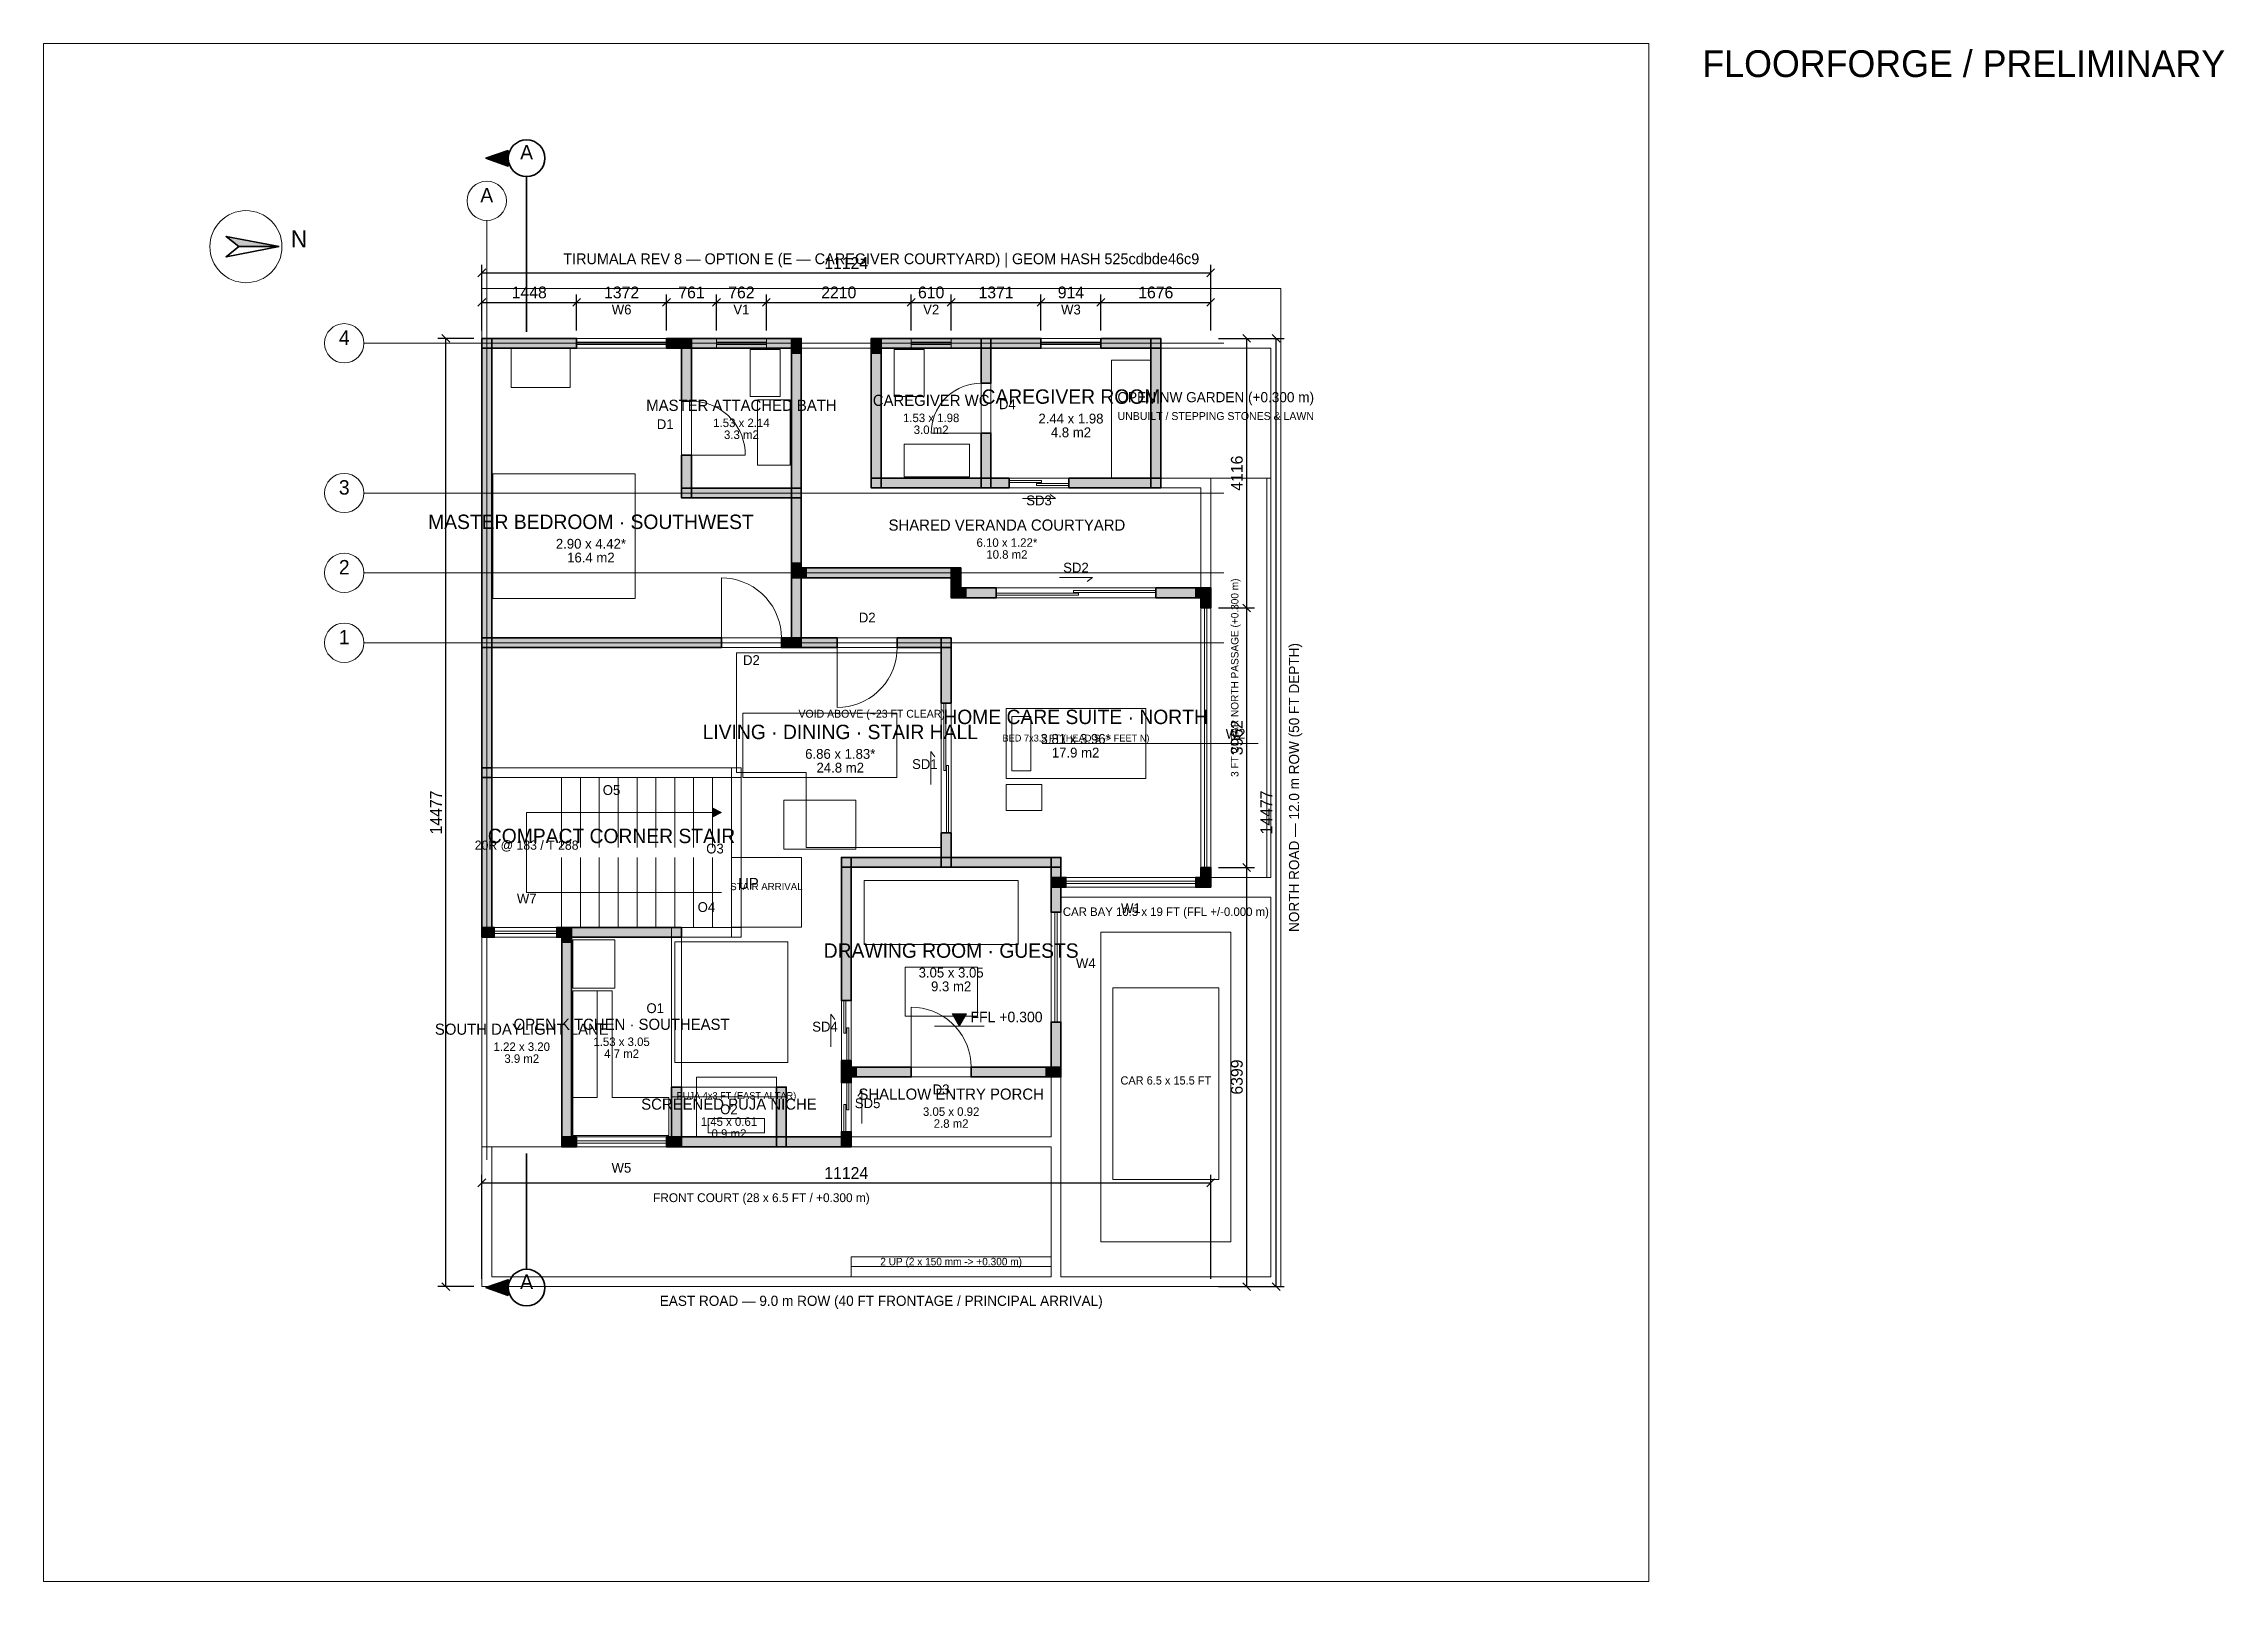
# Paper-space layout 'GROUND' of a CAD drawing. Header units: millimetres. Extents: x 20 to 346, y 30 to 260.
# The model-space entities are those that its viewports show. They can reach past a viewport. Long polylines and large blocks are cut down to what shows.
import ezdxf
from ezdxf.enums import TextEntityAlignment as Align

# ---------------------------------------------------------------- set-up
doc = ezdxf.new("R2010")
doc.units = ezdxf.units.MM
for name, color, linetype, lineweight in [('A-ANNO', 7, 'Continuous', 18), ('A-DIMS', 7, 'Continuous', 13), ('A-DOOR', 3, 'Continuous', 18), ('A-FLOR', 8, 'Continuous', 13), ('A-FURN', 8, 'Continuous', 13), ('A-GRID', 8, 'Continuous', 13), ('A-LAND', 3, 'Continuous', 13), ('A-LEVL', 7, 'Continuous', 13), ('A-SECT', 1, 'Continuous', 35), ('A-SITE', 8, 'Continuous', 18), ('A-STAIR', 7, 'Continuous', 18), ('A-TAGS', 1, 'Continuous', 13), ('A-WALL', 7, 'Continuous', 35), ('A-WIND', 4, 'Continuous', 18)]:
    doc.layers.add(name, color=color, linetype=linetype, lineweight=lineweight)
doc.dimstyles.new('FF-ARCH', dxfattribs={"dimtxt": 180, "dimasz": 90, "dimexe": 120, "dimexo": 120, "dimgap": 60, "dimtad": 1, "dimdec": 0, "dimtsz": 60, "dimcen": 2.5, "dimazin": 3, "dimtfac": 1, "dimtmove": 0, "dimatfit": 3})

msp = doc.modelspace()

# ---------------------------------------------------------------- hatches: boundary and pattern name
at = {"layer": 'A-LEVL'}
msp.add_hatch(color=7, dxfattribs=at).paths.add_polyline_path([(7178, 4167), (7398, 4167), (7288, 3977)])
at = {"layer": 'A-SECT'}
for points in [[(404, 17347), (64, 17227), (404, 17107)], [(404, -135), (64, -15), (404, 105)]]:
    msp.add_hatch(color=7, dxfattribs=at).paths.add_polyline_path(points)
at = {"layer": 'A-STAIR'}
msp.add_hatch(color=7, dxfattribs=at).paths.add_polyline_path([(3519, 7167.5), (3519, 7307.5), (3659, 7237.5)])
at = {"layer": 'A-WALL'}
for points in [[(-3093, 15877), (-3901.5, 16031), (-3709, 15877)], [(1, 14402), (1, 14477), (151, 14477), (151, 9830), (151, 9755), (1, 9755), (1, 14402)], [(76, 14327), (1, 14327), (1, 14477), (1448, 14477), (1448, 14327), (76, 14327)], [(3199, 14477), (3199, 14327), (2820, 14327), (2820, 14477), (3124, 14477), (3199, 14477)], [(3049, 14477), (3199, 14477), (3199, 13518), (3049, 13518), (3049, 14402), (3049, 14477)], [(4801, 14477), (4876, 14477), (4876, 14327), (3124, 14327), (3049, 14327), (3049, 14477), (4801, 14477)], [(4726, 14402), (4726, 14477), (4876, 14477), (4876, 14327), (4876, 14252), (4726, 14252), (4726, 14402)], [(4726, 14327), (4726, 14402), (4876, 14402), (4876, 12116), (4876, 12041), (4726, 12041), (4726, 14327)], [(5945, 14402), (5945, 14477), (6095, 14477), (6095, 14327), (6095, 14252), (5945, 14252), (5945, 14402)], [(7696, 14477), (7771, 14477), (7771, 14327), (6020, 14327), (5945, 14327), (5945, 14477), (7696, 14477)], [(5945, 14327), (5945, 14402), (6095, 14402), (6095, 12268), (6095, 12193), (5945, 12193), (5945, 14327)], [(7621, 14477), (7771, 14477), (7771, 13792), (7621, 13792), (7621, 14402), (7621, 14477)], [(7696, 14327), (7621, 14327), (7621, 14477), (8534, 14477), (8534, 14327), (7696, 14327)], [(10362, 14477), (10362, 14327), (9448, 14327), (9448, 14477), (10287, 14477), (10362, 14477)], [(10212, 14402), (10212, 14477), (10362, 14477), (10362, 12268), (10362, 12193), (10212, 12193), (10212, 14402)], [(7771, 12268), (7771, 12193), (7621, 12193), (7621, 13030), (7771, 13030), (7771, 12268)], [(3199, 12116), (3199, 12041), (3049, 12041), (3049, 12695), (3199, 12695), (3199, 12116)], [(7696, 12343), (7771, 12343), (7771, 12193), (6020, 12193), (5945, 12193), (5945, 12343), (7696, 12343)], [(7696, 12193), (7621, 12193), (7621, 12343), (8047, 12343), (8047, 12193), (7696, 12193)], [(10362, 12343), (10362, 12193), (8961, 12193), (8961, 12343), (10287, 12343), (10362, 12343)], [(4801, 12191), (4876, 12191), (4876, 12041), (3124, 12041), (3049, 12041), (3049, 12191), (4801, 12191)], [(4726, 12116), (4726, 12191), (4876, 12191), (4876, 10972), (4876, 10897), (4726, 10897), (4726, 12116)], [(4726, 10972), (4726, 11047), (4876, 11047), (4876, 10897), (4876, 10822), (4726, 10822), (4726, 10972)], [(4726, 10897), (4726, 10972), (4876, 10972), (4876, 9830), (4876, 9755), (4726, 9755), (4726, 10897)], [(4876, 10972), (4951, 10972), (4951, 10822), (4801, 10822), (4726, 10822), (4726, 10972), (4876, 10972)], [(7237, 10972), (7312, 10972), (7312, 10822), (4876, 10822), (4801, 10822), (4801, 10972), (7237, 10972)], [(7162, 10897), (7162, 10972), (7312, 10972), (7312, 10667), (7312, 10592), (7162, 10592), (7162, 10897)], [(7162, 10667), (7162, 10742), (7312, 10742), (7312, 10592), (7312, 10517), (7162, 10517), (7162, 10667)], [(7312, 10667), (7387, 10667), (7387, 10517), (7237, 10517), (7162, 10517), (7162, 10667), (7312, 10667)], [(7312, 10517), (7237, 10517), (7237, 10667), (7849, 10667), (7849, 10517), (7312, 10517)], [(11049, 10667), (11049, 10517), (10287, 10517), (10287, 10667), (10974, 10667), (11049, 10667)], [(11049, 10667), (11124, 10667), (11124, 10517), (10974, 10517), (10899, 10517), (10899, 10667), (11049, 10667)], [(10974, 10667), (11124, 10667), (11124, 10361), (10974, 10361), (10974, 10592), (10974, 10667)], [(1, 9830), (1, 9905), (151, 9905), (151, 7846), (151, 7771), (1, 7771), (1, 9830)], [(76, 9755), (1, 9755), (1, 9905), (3658, 9905), (3658, 9755), (76, 9755)], [(4876, 9905), (4876, 9755), (4572, 9755), (4572, 9905), (4801, 9905), (4876, 9905)], [(4801, 9755), (4726, 9755), (4726, 9905), (5425, 9905), (5425, 9755), (4801, 9755)], [(7162, 9905), (7162, 9755), (6339, 9755), (6339, 9905), (7087, 9905), (7162, 9905)], [(7012, 9905), (7162, 9905), (7162, 8908), (7012, 8908), (7012, 9830), (7012, 9905)], [(1, 7846), (1, 7921), (151, 7921), (151, 5410), (151, 5335), (1, 5335), (1, 7846)], [(7162, 6477), (7162, 6402), (7012, 6402), (7012, 6927), (7162, 6927), (7162, 6477)], [(5488, 6552), (5638, 6552), (5638, 4366), (5488, 4366), (5488, 6477), (5488, 6552)], [(7087, 6552), (7162, 6552), (7162, 6402), (5563, 6402), (5488, 6402), (5488, 6552), (7087, 6552)], [(8763, 6552), (8838, 6552), (8838, 6402), (7087, 6402), (7012, 6402), (7012, 6552), (8763, 6552)], [(8688, 6477), (8688, 6552), (8838, 6552), (8838, 6172), (8838, 6097), (8688, 6097), (8688, 6477)], [(11124, 6172), (11124, 6097), (10974, 6097), (10974, 6399), (11124, 6399), (11124, 6172)], [(8688, 6247), (8838, 6247), (8838, 5715), (8688, 5715), (8688, 6172), (8688, 6247)], [(8763, 6097), (8688, 6097), (8688, 6247), (8915, 6247), (8915, 6097), (8763, 6097)], [(11124, 6247), (11124, 6097), (10896, 6097), (10896, 6247), (11049, 6247), (11124, 6247)], [(76, 5335), (1, 5335), (1, 5485), (191, 5485), (191, 5335), (76, 5335)], [(1295, 5485), (1370, 5485), (1370, 5335), (1220, 5335), (1145, 5335), (1145, 5485), (1295, 5485)], [(1295, 5485), (1295, 5335), (1181, 5335), (1181, 5485), (1220, 5485), (1295, 5485)], [(1220, 5410), (1220, 5485), (1370, 5485), (1370, 5335), (1370, 5260), (1220, 5260), (1220, 5410)], [(2972, 5485), (3047, 5485), (3047, 5335), (1295, 5335), (1220, 5335), (1220, 5485), (2972, 5485)], [(1220, 5335), (1220, 5410), (1370, 5410), (1370, 2210), (1370, 2135), (1220, 2135), (1220, 5335)], [(8838, 3277), (8838, 3202), (8688, 3202), (8688, 4039), (8838, 4039), (8838, 3277)], [(5638, 3277), (5638, 3202), (5488, 3202), (5488, 3452), (5638, 3452), (5638, 3277)], [(5488, 3277), (5488, 3352), (5638, 3352), (5638, 3202), (5638, 3127), (5488, 3127), (5488, 3277)], [(5638, 3352), (5713, 3352), (5713, 3202), (5563, 3202), (5488, 3202), (5488, 3352), (5638, 3352)], [(5638, 3202), (5563, 3202), (5563, 3352), (6553, 3352), (6553, 3202), (5638, 3202)], [(8763, 3352), (8763, 3202), (7467, 3202), (7467, 3352), (8688, 3352), (8763, 3352)], [(8763, 3352), (8838, 3352), (8838, 3202), (8688, 3202), (8613, 3202), (8613, 3352), (8763, 3352)], [(2897, 2972), (2897, 3047), (3047, 3047), (3047, 2210), (3047, 2135), (2897, 2135), (2897, 2972)], [(4497, 2972), (4497, 3047), (4647, 3047), (4647, 2210), (4647, 2135), (4497, 2135), (4497, 2972)], [(5488, 3277), (5638, 3277), (5638, 3115), (5488, 3115), (5488, 3202), (5488, 3277)], [(5638, 2285), (5638, 2210), (5488, 2210), (5488, 2365), (5638, 2365), (5638, 2285)], [(5488, 2285), (5488, 2360), (5638, 2360), (5638, 2210), (5638, 2135), (5488, 2135), (5488, 2285)], [(1295, 2135), (1220, 2135), (1220, 2285), (1445, 2285), (1445, 2135), (1295, 2135)], [(3047, 2285), (3047, 2135), (2817, 2135), (2817, 2285), (2972, 2285), (3047, 2285)], [(4572, 2285), (4647, 2285), (4647, 2135), (2972, 2135), (2897, 2135), (2897, 2285), (4572, 2285)], [(5563, 2285), (5638, 2285), (5638, 2135), (4572, 2135), (4497, 2135), (4497, 2285), (5563, 2285)]]:
    msp.add_hatch(color=7, dxfattribs=at).paths.add_polyline_path(points)

# ---------------------------------------------------------------- linework, layer by layer
at = {"layer": 'A-ANNO'}
msp.add_line((8551, 8290.5), (11850, 8290.5), dxfattribs=at)
msp.add_circle((-3599, 15877), 550, dxfattribs=at)
at = {"layer": 'A-DOOR'}
for p, q in [((7621, 13030), (6859, 13030)), ((3199, 12695), (4022, 12695)), ((8254, 12033), (8754, 12033)), ((8754, 12033), (8674, 12093)), ((3658, 9905), (3658, 10819)), ((8818, 10827), (9318, 10827)), ((9318, 10827), (9238, 10767)), ((5425, 9755), (5425, 8841)), ((6852, 7667.5), (6852, 8167.5)), ((6852, 8167.5), (6912, 8087.5)), ((1, 7921), (3959, 7921)), ((1, 7771), (3959, 7771)), ((3809, 5335), (3809, 7921)), ((3959, 5335), (3959, 7921)), ((2897, 2897), (2897, 5485)), ((2897, 5485), (3959, 5485)), ((2897, 5335), (3959, 5335)), ((3047, 2897), (3047, 5485)), ((5328, 3659), (5328, 4159)), ((5328, 4159), (5388, 4079)), ((6553, 3352), (6553, 4266)), ((2897, 3047), (4647, 3047)), ((2897, 2897), (4647, 2897)), ((5798, 2990), (5738, 2910)), ((5798, 2490), (5798, 2990))]:
    msp.add_line(p, q, dxfattribs=at)
for points in [[(7621, 13792), (7550.7, 13788.7), (7481, 13779), (7412.5, 13762.9), (7345.7, 13740.5), (7281.3, 13712.1), (7219.9, 13677.9), (7161.8, 13638.1), (7107.6, 13593.1), (7057.9, 13543.4), (7012.9, 13489.2), (6973.1, 13431.1), (6938.9, 13369.7), (6910.5, 13305.3), (6888.1, 13238.5), (6872, 13170), (6862.3, 13100.3), (6859, 13030)], [(3199, 13518), (3274.9, 13514.5), (3350.2, 13504), (3424.2, 13486.6), (3496.3, 13462.4), (3565.8, 13431.7), (3632.3, 13394.7), (3695, 13351.8), (3753.5, 13303.2), (3807.2, 13249.5), (3855.8, 13191), (3898.7, 13128.3), (3935.7, 13061.8), (3966.4, 12992.3), (3990.6, 12920.2), (4008, 12846.2), (4018.5, 12770.9), (4022, 12695)], [(4572, 9905), (4568.1, 9989.3), (4556.4, 10072.9), (4537.1, 10155.1), (4510.3, 10235.2), (4476.2, 10312.4), (4435.1, 10386.2), (4387.4, 10455.8), (4333.5, 10520.8), (4273.8, 10580.5), (4208.8, 10634.4), (4139.2, 10682.1), (4065.4, 10723.2), (3988.2, 10757.3), (3908.1, 10784.1), (3825.9, 10803.4), (3742.3, 10815.1), (3658, 10819)], [(6339, 9755), (6335.1, 9670.7), (6323.4, 9587.1), (6304.1, 9504.9), (6277.3, 9424.8), (6243.2, 9347.6), (6202.1, 9273.8), (6154.4, 9204.2), (6100.5, 9139.2), (6040.8, 9079.5), (5975.8, 9025.6), (5906.2, 8977.9), (5832.4, 8936.8), (5755.2, 8902.7), (5675.1, 8875.9), (5592.9, 8856.6), (5509.3, 8844.9), (5425, 8841)], [(7467, 3352), (7463.1, 3436.3), (7451.4, 3519.9), (7432.1, 3602.1), (7405.3, 3682.2), (7371.2, 3759.4), (7330.1, 3833.2), (7282.4, 3902.8), (7228.5, 3967.8), (7168.8, 4027.5), (7103.8, 4081.4), (7034.2, 4129.1), (6960.4, 4170.2), (6883.2, 4204.3), (6803.1, 4231.1), (6720.9, 4250.4), (6637.3, 4262.1), (6553, 4266)]]:
    msp.add_lwpolyline(points, dxfattribs=at)
for points in [[(8047, 12274), (8544, 12274), (8544, 12306), (8047, 12306)], [(8464, 12230), (8961, 12230), (8961, 12262), (8464, 12262)], [(7849, 10586), (9108, 10586), (9108, 10554), (7849, 10554)], [(9028, 10630), (10287, 10630), (10287, 10598), (9028, 10598)], [(7049, 7877.5), (7049, 8908), (7081, 8908), (7081, 7877.5)], [(7093, 6927), (7093, 7957.5), (7125, 7957.5), (7125, 6927)], [(5525, 3869), (5525, 4366), (5557, 4366), (5557, 3869)], [(5569, 3452), (5569, 3949), (5601, 3949), (5601, 3452)], [(5601, 2700), (5601, 3115), (5569, 3115), (5569, 2700)], [(5557, 2365), (5557, 2780), (5525, 2780), (5525, 2365)]]:
    msp.add_lwpolyline(points, close=True, dxfattribs=at)
at = {"layer": 'A-FLOR'}
for points in [[(1370, 2135), (1295, 2135), (1220, 2135), (1, 2135), (1, 5335), (1, 5485), (1, 7771), (1, 7846), (1, 7921), (1, 9755), (1, 9830), (1, 9905), (1, 14327), (1, 14402), (1, 14477), (151, 14477), (3049, 14477), (3124, 14477), (3199, 14477), (4726, 14477), (4801, 14477), (4876, 14477), (4876, 14402), (4876, 14327), (5945, 14327), (5945, 14402), (5945, 14477), (6095, 14477), (7621, 14477), (7696, 14477), (7771, 14477), (10212, 14477), (10287, 14477), (10362, 14477), (10362, 14327), (10362, 12343), (10362, 12268), (10362, 12193), (10974, 12193), (10974, 10667), (11049, 10667), (11124, 10667), (11124, 10517), (11124, 6247), (11124, 6172), (11124, 6097), (10974, 6097), (8838, 6097), (8838, 3352), (8838, 3277), (8838, 3202), (8763, 3202), (8688, 3202), (8688, 2285), (5638, 2285), (5638, 2210), (5638, 2135), (5488, 2135), (4647, 2135), (4572, 2135), (4497, 2135), (3047, 2135), (2972, 2135), (2897, 2135), (1370, 2135)], [(151, 9905), (4726, 9905), (4726, 12041), (3049, 12041), (3049, 14327), (151, 14327)], [(3199, 12191), (4726, 12191), (4726, 14327), (3199, 14327)], [(4876, 10972), (7312, 10972), (7312, 10667), (10974, 10667), (10974, 12193), (5945, 12193), (5945, 14327), (4876, 14327)], [(6095, 12343), (7621, 12343), (7621, 14327), (6095, 14327)], [(7771, 12343), (10212, 12343), (10212, 14327), (7771, 14327)], [(7162, 6552), (8838, 6552), (8838, 6247), (10974, 6247), (10974, 10517), (7162, 10517), (7162, 10822), (4876, 10822), (4876, 9905), (7162, 9905)], [(4647, 2285), (5488, 2285), (5488, 6552), (7012, 6552), (7012, 9755), (151, 9755), (151, 7921), (3959, 7921), (3959, 5335), (3047, 5335), (3047, 3047), (4647, 3047)], [(4953, 6706), (7010, 6706), (7010, 9677), (3886, 9677), (3886, 7849), (4953, 7849)], [(151, 5485), (3809, 5485), (3809, 7771), (151, 7771)], [(5638, 3352), (8688, 3352), (8688, 6402), (5638, 6402)], [(1, 2135), (1220, 2135), (1220, 5335), (1, 5335)], [(1370, 2285), (2897, 2285), (2897, 5335), (1370, 5335)], [(5638, 2285), (8688, 2285), (8688, 3202), (5638, 3202)], [(3047, 2285), (4497, 2285), (4497, 2897), (3047, 2897)]]:
    msp.add_lwpolyline(points, close=True, dxfattribs=at)
at = {"layer": 'A-FURN'}
for points in [[(1349, 13727), (1349, 14327), (449, 14327), (449, 13727)], [(4556, 13587), (4556, 14307), (4096, 14307), (4096, 13587)], [(6751, 13587), (6751, 14307), (6291, 14307), (6291, 13587)], [(10212, 12343), (10212, 14143), (9612, 14143), (9612, 12343)], [(4706, 12541), (4706, 13541), (4206, 13541), (4206, 12541)], [(7445, 12363), (7445, 12863), (6445, 12863), (6445, 12363)], [(2341, 10507), (2341, 12407), (171, 12407), (171, 10507)], [(6334, 7774), (6334, 8754), (3984, 8754), (3984, 7774)], [(10135, 7757.5), (10135, 8824.5), (8001, 8824.5), (8001, 7757.5)], [(8091, 7877), (8381, 7877), (8381, 8704), (8091, 8704)], [(8549.3, 7270), (8549.3, 7666), (8001.3, 7666), (8001.3, 7270)], [(5709, 6679), (5709, 7429), (4609, 7429), (4609, 6679)], [(8188, 5222), (8188, 6202), (5838, 6202), (5838, 5222)], [(9449, 686), (11430, 686), (11430, 5410), (9449, 5410)], [(2030, 4555), (2030, 5295), (1390, 5295), (1390, 4555)], [(4672, 3423), (4672, 5263), (2948, 5263), (2948, 3423)], [(7563, 4127), (7563, 4877), (6463, 4877), (6463, 4127)], [(2857, 2885), (2857, 2305), (1390, 2305), (1390, 2885), (1390, 4515), (1990, 4515), (1990, 2885)], [(1760, 2885), (1760, 4515), (1390, 4515), (1390, 2885)], [(9629, 1636), (11250, 1636), (11250, 4560), (9629, 4560)], [(3277, 2286), (4496, 2286), (4496, 3200), (3277, 3200)], [(3457, 2346), (4316, 2346), (4316, 2566), (3457, 2566)]]:
    msp.add_lwpolyline(points, close=True, dxfattribs=at)
at = {"layer": 'A-GRID'}
for p, q in [((76, 1935), (76, 16277)), ((-1799, 14402), (11324, 14402)), ((-1799, 12116), (11324, 12116)), ((-1799, 10897), (11324, 10897)), ((-1799, 9830), (11324, 9830))]:
    msp.add_line(p, q, dxfattribs=at)
for centre in [(76, 16577), (-2099, 14402), (-2099, 12116), (-2099, 10897), (-2099, 9830)]:
    msp.add_circle(centre, 300, dxfattribs=at)
at = {"layer": 'A-LAND'}
msp.add_line((11980, 6248), (11980, 12344), dxfattribs=at)
for points in [[(10363, 12344), (12040, 12344), (12040, 14326), (10363, 14326)], [(11125, 6248), (12040, 6248), (12040, 12344), (11125, 12344)]]:
    msp.add_lwpolyline(points, close=True, dxfattribs=at)
at = {"layer": 'A-LEVL'}
msp.add_line((6908, 3977), (7668, 3977), dxfattribs=at)
msp.add_lwpolyline([(7178, 4167), (7398, 4167), (7288, 3977)], close=True, dxfattribs=at)
at = {"layer": 'A-SECT'}
for p, q in [((684, 16647), (684, 16947)), ((684, 14577), (684, 16647)), ((684, 2035), (684, 565)), ((684, 565), (684, 265))]:
    msp.add_line(p, q, dxfattribs=at)
for points in [[(404, 17347), (64, 17227), (404, 17107)], [(404, -135), (64, -15), (404, 105)]]:
    msp.add_lwpolyline(points, close=True, dxfattribs=at)
for centre in [(684, 17227), (684, -15)]:
    msp.add_circle(centre, 280, dxfattribs=at)
at = {"layer": 'A-SITE'}
for points in [[(0, 0), (12192, 0), (12192, 15240), (0, 15240)], [(8839, 152), (12040, 152), (12040, 5944), (8839, 5944)], [(152, 152), (5639, 152), (5639, 457), (8687, 457), (8687, 2134), (152, 2134)]]:
    msp.add_lwpolyline(points, close=True, dxfattribs=at)
at = {"layer": 'A-STAIR'}
for p, q in [((1218, 6704), (1218, 7771)), ((1505.9, 6704), (1505.9, 7771)), ((1793.8, 6704), (1793.8, 7771)), ((2081.7, 6704), (2081.7, 7771)), ((2369.6, 6704), (2369.6, 7771)), ((2657.4, 6704), (2657.4, 7771)), ((2945.3, 6704), (2945.3, 7771)), ((3233.2, 6704), (3233.2, 7771)), ((3521.1, 6704), (3521.1, 7771)), ((3809, 6704), (3809, 7771)), ((1218, 5485), (1218, 6552)), ((1505.9, 5485), (1505.9, 6552)), ((1793.8, 5485), (1793.8, 6552)), ((2081.7, 5485), (2081.7, 6552)), ((2369.6, 5485), (2369.6, 6552)), ((2657.4, 5485), (2657.4, 6552)), ((2945.3, 5485), (2945.3, 6552)), ((3233.2, 5485), (3233.2, 6552)), ((3521.1, 5485), (3521.1, 6552)), ((3809, 5485), (3809, 6552)), ((5639, 305), (8687, 305))]:
    msp.add_line(p, q, dxfattribs=at)
msp.add_lwpolyline([(3659, 6018.5), (684.5, 6018.5), (684.5, 7237.5), (3659, 7237.5)], dxfattribs=at)
for points in [[(3519, 7167.5), (3519, 7307.5), (3659, 7237.5)], [(3810, 5486), (4877, 5486), (4877, 6553), (3810, 6553)], [(5639, 152), (8687, 152), (8687, 457), (5639, 457)]]:
    msp.add_lwpolyline(points, close=True, dxfattribs=at)
at = {"layer": 'A-WALL'}
for points in [[(-3093, 15877), (-3901.5, 16031), (-3709, 15877)], [(-3093, 15877), (-3901.5, 15723), (-3709, 15877)], [(1, 14402), (1, 14477), (151, 14477), (151, 9830), (151, 9755), (1, 9755), (1, 14402)], [(76, 14327), (1, 14327), (1, 14477), (1448, 14477), (1448, 14327), (76, 14327)], [(3199, 14477), (3199, 14327), (2820, 14327), (2820, 14477), (3124, 14477), (3199, 14477)], [(3049, 14477), (3199, 14477), (3199, 13518), (3049, 13518), (3049, 14402), (3049, 14477)], [(4801, 14477), (4876, 14477), (4876, 14327), (3124, 14327), (3049, 14327), (3049, 14477), (4801, 14477)], [(4726, 14402), (4726, 14477), (4876, 14477), (4876, 14327), (4876, 14252), (4726, 14252), (4726, 14402)], [(4726, 14327), (4726, 14402), (4876, 14402), (4876, 12116), (4876, 12041), (4726, 12041), (4726, 14327)], [(5945, 14402), (5945, 14477), (6095, 14477), (6095, 14327), (6095, 14252), (5945, 14252), (5945, 14402)], [(7696, 14477), (7771, 14477), (7771, 14327), (6020, 14327), (5945, 14327), (5945, 14477), (7696, 14477)], [(5945, 14327), (5945, 14402), (6095, 14402), (6095, 12268), (6095, 12193), (5945, 12193), (5945, 14327)], [(7621, 14477), (7771, 14477), (7771, 13792), (7621, 13792), (7621, 14402), (7621, 14477)], [(7696, 14327), (7621, 14327), (7621, 14477), (8534, 14477), (8534, 14327), (7696, 14327)], [(10362, 14477), (10362, 14327), (9448, 14327), (9448, 14477), (10287, 14477), (10362, 14477)], [(10212, 14402), (10212, 14477), (10362, 14477), (10362, 12268), (10362, 12193), (10212, 12193), (10212, 14402)], [(7771, 12268), (7771, 12193), (7621, 12193), (7621, 13030), (7771, 13030), (7771, 12268)], [(3199, 12116), (3199, 12041), (3049, 12041), (3049, 12695), (3199, 12695), (3199, 12116)], [(7696, 12343), (7771, 12343), (7771, 12193), (6020, 12193), (5945, 12193), (5945, 12343), (7696, 12343)], [(7696, 12193), (7621, 12193), (7621, 12343), (8047, 12343), (8047, 12193), (7696, 12193)], [(10362, 12343), (10362, 12193), (8961, 12193), (8961, 12343), (10287, 12343), (10362, 12343)], [(4801, 12191), (4876, 12191), (4876, 12041), (3124, 12041), (3049, 12041), (3049, 12191), (4801, 12191)], [(4726, 12116), (4726, 12191), (4876, 12191), (4876, 10972), (4876, 10897), (4726, 10897), (4726, 12116)], [(4726, 10972), (4726, 11047), (4876, 11047), (4876, 10897), (4876, 10822), (4726, 10822), (4726, 10972)], [(4726, 10897), (4726, 10972), (4876, 10972), (4876, 9830), (4876, 9755), (4726, 9755), (4726, 10897)], [(4876, 10972), (4951, 10972), (4951, 10822), (4801, 10822), (4726, 10822), (4726, 10972), (4876, 10972)], [(7237, 10972), (7312, 10972), (7312, 10822), (4876, 10822), (4801, 10822), (4801, 10972), (7237, 10972)], [(7162, 10897), (7162, 10972), (7312, 10972), (7312, 10667), (7312, 10592), (7162, 10592), (7162, 10897)], [(7162, 10667), (7162, 10742), (7312, 10742), (7312, 10592), (7312, 10517), (7162, 10517), (7162, 10667)], [(7312, 10667), (7387, 10667), (7387, 10517), (7237, 10517), (7162, 10517), (7162, 10667), (7312, 10667)], [(7312, 10517), (7237, 10517), (7237, 10667), (7849, 10667), (7849, 10517), (7312, 10517)], [(11049, 10667), (11049, 10517), (10287, 10517), (10287, 10667), (10974, 10667), (11049, 10667)], [(11049, 10667), (11124, 10667), (11124, 10517), (10974, 10517), (10899, 10517), (10899, 10667), (11049, 10667)], [(10974, 10667), (11124, 10667), (11124, 10361), (10974, 10361), (10974, 10592), (10974, 10667)], [(1, 9830), (1, 9905), (151, 9905), (151, 7846), (151, 7771), (1, 7771), (1, 9830)], [(76, 9755), (1, 9755), (1, 9905), (3658, 9905), (3658, 9755), (76, 9755)], [(4876, 9905), (4876, 9755), (4572, 9755), (4572, 9905), (4801, 9905), (4876, 9905)], [(4801, 9755), (4726, 9755), (4726, 9905), (5425, 9905), (5425, 9755), (4801, 9755)], [(7162, 9905), (7162, 9755), (6339, 9755), (6339, 9905), (7087, 9905), (7162, 9905)], [(7012, 9905), (7162, 9905), (7162, 8908), (7012, 8908), (7012, 9830), (7012, 9905)], [(1, 7846), (1, 7921), (151, 7921), (151, 5410), (151, 5335), (1, 5335), (1, 7846)], [(7162, 6477), (7162, 6402), (7012, 6402), (7012, 6927), (7162, 6927), (7162, 6477)], [(5488, 6552), (5638, 6552), (5638, 4366), (5488, 4366), (5488, 6477), (5488, 6552)], [(7087, 6552), (7162, 6552), (7162, 6402), (5563, 6402), (5488, 6402), (5488, 6552), (7087, 6552)], [(8763, 6552), (8838, 6552), (8838, 6402), (7087, 6402), (7012, 6402), (7012, 6552), (8763, 6552)], [(8688, 6477), (8688, 6552), (8838, 6552), (8838, 6172), (8838, 6097), (8688, 6097), (8688, 6477)], [(11124, 6172), (11124, 6097), (10974, 6097), (10974, 6399), (11124, 6399), (11124, 6172)], [(8688, 6247), (8838, 6247), (8838, 5715), (8688, 5715), (8688, 6172), (8688, 6247)], [(8763, 6097), (8688, 6097), (8688, 6247), (8915, 6247), (8915, 6097), (8763, 6097)], [(11124, 6247), (11124, 6097), (10896, 6097), (10896, 6247), (11049, 6247), (11124, 6247)], [(76, 5335), (1, 5335), (1, 5485), (191, 5485), (191, 5335), (76, 5335)], [(1295, 5485), (1370, 5485), (1370, 5335), (1220, 5335), (1145, 5335), (1145, 5485), (1295, 5485)], [(1295, 5485), (1295, 5335), (1181, 5335), (1181, 5485), (1220, 5485), (1295, 5485)], [(1220, 5410), (1220, 5485), (1370, 5485), (1370, 5335), (1370, 5260), (1220, 5260), (1220, 5410)], [(2972, 5485), (3047, 5485), (3047, 5335), (1295, 5335), (1220, 5335), (1220, 5485), (2972, 5485)], [(1220, 5335), (1220, 5410), (1370, 5410), (1370, 2210), (1370, 2135), (1220, 2135), (1220, 5335)], [(8838, 3277), (8838, 3202), (8688, 3202), (8688, 4039), (8838, 4039), (8838, 3277)], [(5638, 3277), (5638, 3202), (5488, 3202), (5488, 3452), (5638, 3452), (5638, 3277)], [(5488, 3277), (5488, 3352), (5638, 3352), (5638, 3202), (5638, 3127), (5488, 3127), (5488, 3277)], [(5638, 3352), (5713, 3352), (5713, 3202), (5563, 3202), (5488, 3202), (5488, 3352), (5638, 3352)], [(5638, 3202), (5563, 3202), (5563, 3352), (6553, 3352), (6553, 3202), (5638, 3202)], [(8763, 3352), (8763, 3202), (7467, 3202), (7467, 3352), (8688, 3352), (8763, 3352)], [(8763, 3352), (8838, 3352), (8838, 3202), (8688, 3202), (8613, 3202), (8613, 3352), (8763, 3352)], [(2897, 2972), (2897, 3047), (3047, 3047), (3047, 2210), (3047, 2135), (2897, 2135), (2897, 2972)], [(4497, 2972), (4497, 3047), (4647, 3047), (4647, 2210), (4647, 2135), (4497, 2135), (4497, 2972)], [(5488, 3277), (5638, 3277), (5638, 3115), (5488, 3115), (5488, 3202), (5488, 3277)], [(5638, 2285), (5638, 2210), (5488, 2210), (5488, 2365), (5638, 2365), (5638, 2285)], [(5488, 2285), (5488, 2360), (5638, 2360), (5638, 2210), (5638, 2135), (5488, 2135), (5488, 2285)], [(1295, 2135), (1220, 2135), (1220, 2285), (1445, 2285), (1445, 2135), (1295, 2135)], [(3047, 2285), (3047, 2135), (2817, 2135), (2817, 2285), (2972, 2285), (3047, 2285)], [(4572, 2285), (4647, 2285), (4647, 2135), (2972, 2135), (2897, 2135), (2897, 2285), (4572, 2285)], [(5563, 2285), (5638, 2285), (5638, 2135), (4572, 2135), (4497, 2135), (4497, 2285), (5563, 2285)]]:
    msp.add_lwpolyline(points, close=True, dxfattribs=at)
at = {"layer": 'A-WIND'}
for p, q in [((1448, 14477), (2820, 14477)), ((1448, 14477), (1448, 14327)), ((1448, 14420), (2820, 14420)), ((1448, 14384), (2820, 14384)), ((1448, 14327), (2820, 14327)), ((2820, 14477), (2820, 14327)), ((3581, 14477), (4343, 14477)), ((3581, 14477), (3581, 14327)), ((3581, 14420), (4343, 14420)), ((3581, 14384), (4343, 14384)), ((3581, 14327), (4343, 14327)), ((4343, 14477), (4343, 14327)), ((6553, 14477), (7163, 14477)), ((6553, 14477), (6553, 14327)), ((6553, 14420), (7163, 14420)), ((6553, 14384), (7163, 14384)), ((6553, 14327), (7163, 14327)), ((7163, 14477), (7163, 14327)), ((8534, 14477), (9448, 14477)), ((8534, 14477), (8534, 14327)), ((8534, 14420), (9448, 14420)), ((8534, 14384), (9448, 14384)), ((8534, 14327), (9448, 14327)), ((9448, 14477), (9448, 14327)), ((10974, 6399), (10974, 10361)), ((11124, 10361), (10974, 10361)), ((11031, 6399), (11031, 10361)), ((11067, 6399), (11067, 10361)), ((11124, 6399), (11124, 10361)), ((11124, 6399), (10974, 6399)), ((8915, 6247), (10896, 6247)), ((8915, 6097), (8915, 6247)), ((8915, 6190), (10896, 6190)), ((8915, 6154), (10896, 6154)), ((8915, 6097), (10896, 6097)), ((10896, 6097), (10896, 6247)), ((8688, 4039), (8688, 5715)), ((8838, 5715), (8688, 5715)), ((8745, 4039), (8745, 5715)), ((8781, 4039), (8781, 5715)), ((8838, 4039), (8838, 5715)), ((191, 5485), (1181, 5485)), ((191, 5485), (191, 5335)), ((191, 5428), (1181, 5428)), ((191, 5392), (1181, 5392)), ((191, 5335), (1181, 5335)), ((1181, 5485), (1181, 5335)), ((8838, 4039), (8688, 4039)), ((1445, 2285), (2817, 2285)), ((1445, 2135), (1445, 2285)), ((1445, 2228), (2817, 2228)), ((1445, 2192), (2817, 2192)), ((1445, 2135), (2817, 2135)), ((2817, 2135), (2817, 2285))]:
    msp.add_line(p, q, dxfattribs=at)

# ---------------------------------------------------------------- texts
at = {"layer": 'A-ANNO'}
for s, height, p in [('N', 260, (-2789, 15787)), ('TIRUMALA REV 8 — OPTION E (E — CAREGIVER COURTYARD) | GEOM HASH 525cdbde46c9', 165, (6096, 15560)), ('CAREGIVER ROOM', 220, (8991.5, 13412)), ('MASTER ATTACHED BATH', 170, (3962.5, 13318.5)), ('CAREGIVER WC', 170, (6858, 13394.5)), ('1.53 x 1.98', 130, (6858, 13159.5)), ('2.44 x 1.98', 150, (8991.5, 13132.5)), ('1.53 x 2.14', 130, (3962.5, 13083.5)), ('3.3 m2', 130, (3962.5, 12901.5)), ('3.0 m2', 130, (6858, 12977.5)), ('4.8 m2', 150, (8991.5, 12922.5)), ('MASTER BEDROOM · SOUTHWEST', 220, (1665.6, 11500.5)), ('SHARED VERANDA COURTYARD', 170, (8014.3, 11490.5)), ('2.90 x 4.42*', 150, (1665.6, 11221)), ('6.10 x 1.22*', 130, (8014.3, 11255.5)), ('16.4 m2', 150, (1665.6, 11011)), ('10.8 m2', 130, (8014.3, 11073.5)), ('VOID ABOVE (~23 FT CLEAR)', 120, (5950, 8650)), ('HOME CARE SUITE · NORTH', 220, (9062.4, 8522.2)), ('LIVING · DINING · STAIR HALL', 220, (5470.9, 8292.8)), ('BED 7x3.5 FT (HEAD S -> FEET N)', 105, (9068, 8290.5)), ('3.81 x 3.96*', 150, (9062.4, 8242.7)), ('6.86 x 1.83*', 150, (5470.9, 8013.3)), ('24.8 m2', 150, (5470.9, 7803.3)), ('17.9 m2', 150, (9062.4, 8032.7)), ('COMPACT CORNER STAIR', 220, (1980, 6705)), ('DRAWING ROOM · GUESTS', 220, (7163, 4954)), ('3.05 x 3.05', 150, (7163, 4674.5)), ('9.3 m2', 150, (7163, 4464.5)), ('SOUTH DAYLIGHT LANE', 170, (610.5, 3794.5)), ('OPEN KITCHEN · SOUTHEAST', 170, (2133.5, 3869.5)), ('1.22 x 3.20', 130, (610.5, 3559.5)), ('1.53 x 3.05', 130, (2133.5, 3634.5)), ('3.9 m2', 130, (610.5, 3377.5)), ('4.7 m2', 130, (2133.5, 3452.5)), ('SHALLOW ENTRY PORCH', 170, (7163, 2803)), ('SCREENED PUJA NICHE', 170, (3772, 2650.5)), ('PUJA 4x3 FT (EAST ALTAR)', 105, (3886.5, 2833)), ('3.05 x 0.92', 130, (7163, 2568)), ('1.45 x 0.61', 130, (3772, 2415.5)), ('0.9 m2', 130, (3772, 2233.5)), ('2.8 m2', 130, (7163, 2386))]:
    msp.add_text(s, height=height, dxfattribs=at).set_placement(p, align=Align.BOTTOM_CENTER)
at = {"layer": 'A-FURN'}
msp.add_text('CAR 6.5 x 15.5 FT', height=125, dxfattribs=at).set_placement((10439.5, 3048), align=Align.BOTTOM_CENTER)
at = {"layer": 'A-GRID'}
for s, p in [('A', (76, 16487)), ('4', (-2099, 14312)), ('3', (-2099, 12026)), ('2', (-2099, 10807)), ('1', (-2099, 9740))]:
    msp.add_text(s, height=220, dxfattribs=at).set_placement(p, align=Align.BOTTOM_CENTER)
at = {"layer": 'A-LAND'}
for s, height, p in [('OPEN NW GARDEN (+0.300 m)', 155, (11201.5, 13455)), ('UNBUILT / STEPPING STONES & LAWN', 120, (11201.5, 13195))]:
    msp.add_text(s, height=height, dxfattribs=at).set_placement(p, align=Align.BOTTOM_CENTER)
msp.add_text('3 FT CLEAR NORTH PASSAGE (+0.300 m)', height=115, rotation=90, dxfattribs=at).set_placement((11582.5, 9296), align=Align.BOTTOM_CENTER)
at = {"layer": 'A-LEVL'}
msp.add_text('FFL +0.300', height=160, dxfattribs=at).set_placement((7458, 4037))
at = {"layer": 'A-SECT'}
for p in [(684, 17142), (684, -100)]:
    msp.add_text('A', height=220, dxfattribs=at).set_placement(p, align=Align.BOTTOM_CENTER)
at = {"layer": 'A-SITE'}
msp.add_text('NORTH ROAD — 12.0 m ROW (50 FT DEPTH)', height=155, rotation=90, dxfattribs=at).set_placement((12520, 7620), align=Align.BOTTOM_CENTER)
for s, height, p in [('CAR BAY 10.5 x 19 FT (FFL +/-0.000 m)', 130, (10440, 5620)), ('FRONT COURT (28 x 6.5 FT / +0.300 m)', 135, (4267, 1250)), ('EAST ROAD — 9.0 m ROW (40 FT FRONTAGE / PRINCIPAL ARRIVAL)', 155, (6096, -340))]:
    msp.add_text(s, height=height, dxfattribs=at).set_placement(p, align=Align.BOTTOM_CENTER)
at = {"layer": 'A-STAIR'}
for s, height, p in [('20R @ 183 / T 288', 140, (684.5, 6628)), ('STAIR ARRIVAL', 110, (4343, 6020)), ('UP', 170, (4069, 6018.5)), ('2 UP (2 x 150 mm -> +0.300 m)', 115, (7163, 290))]:
    msp.add_text(s, height=height, dxfattribs=at).set_placement(p, align=Align.BOTTOM_CENTER)
at = {"layer": 'A-TAGS'}
for s, p in [('W6', (2134, 14797)), ('V1', (3962, 14797)), ('V2', (6858, 14797)), ('W3', (8991, 14797)), ('D4', (8021, 13351)), ('D1', (2799, 13046.5)), ('SD3', (8504, 11883)), ('SD2', (9068, 10857)), ('D2', (5882, 10095)), ('D2', (4115, 9445)), ('W2', (11504, 8320)), ('SD1', (6762, 7857.5)), ('O5', (1980, 7461)), ('O3', (3559, 6568)), ('W7', (686, 5805)), ('O4', (3428, 5675)), ('W1', (9905.5, 5657)), ('W4', (9218, 4817)), ('O1', (2647, 4131)), ('SD4', (5238, 3849)), ('D3', (7010, 2892)), ('O2', (3772, 2587)), ('SD5', (5888, 2680)), ('W5', (2131, 1695))]:
    msp.add_text(s, height=150, dxfattribs=at).set_placement(p, align=Align.BOTTOM_CENTER)

# ---------------------------------------------------------------- dimensions: what is measured, and where the dimension line sits
at = {"layer": 'A-DIMS'}
for base, p1, p2 in [((0, 15477), (0, 14477), (11124, 14477)), ((0, 15027), (0, 14477), (1448, 14477)), ((1448, 15027), (1448, 14477), (2820, 14477)), ((2820, 15027), (2820, 14477), (3581, 14477)), ((3581, 15027), (3581, 14477), (4343, 14477)), ((4343, 15027), (4343, 14477), (6553, 14477)), ((6553, 15027), (6553, 14477), (7163, 14477)), ((7163, 15027), (7163, 14477), (8534, 14477)), ((8534, 15027), (8534, 14477), (9448, 14477)), ((9448, 15027), (9448, 14477), (11124, 14477)), ((0, 1585), (0, 0), (11124, 0))]:
    msp.add_linear_dim(base=base, p1=p1, p2=p2, dimstyle='FF-ARCH', dxfattribs=at).render()
for base, p1, p2 in [((-549, 0), (0, 0), (0, 14477)), ((11674, 10361), (11124, 10361), (11124, 14477)), ((12124, 0), (11124, 0), (11124, 14477)), ((11674, 6399), (11124, 6399), (11124, 10361)), ((11674, 0), (11124, 0), (11124, 6399))]:
    msp.add_linear_dim(base=base, p1=p1, p2=p2, angle=90, dimstyle='FF-ARCH', dxfattribs=at).render()

psp = doc.layouts.new('GROUND')

# ---------------------------------------------------------------- texts
psp.add_text('FLOORFORGE / PRELIMINARY', height=4).set_placement((268, 255))

# ---------------------------------------------------------------- viewports
at = {"layer": 'VIEWPORTS'}
psp.add_viewport(center=(140, 145), size=(240, 230), view_center_point=(5562, 7238.5), view_height=23477, dxfattribs=at)

doc.saveas('drawing.dxf')
